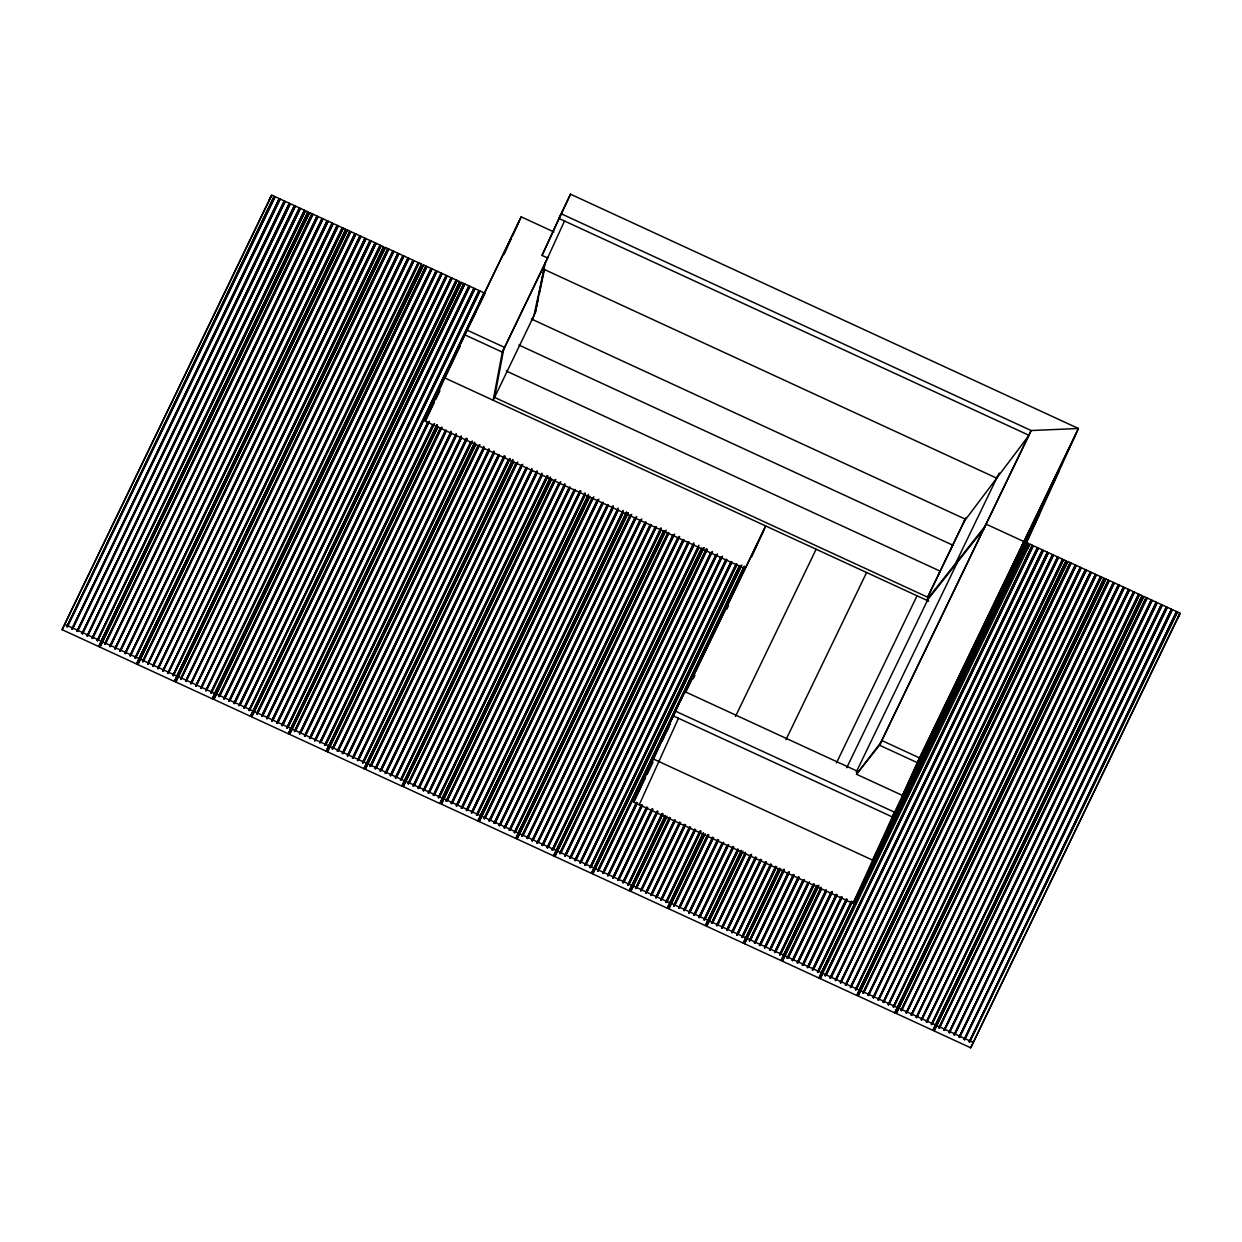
<?xml version="1.0" encoding="UTF-8"?>
<svg xmlns="http://www.w3.org/2000/svg" width="1242" height="1242" viewBox="0 0 1242 1242"><rect width="100%" height="100%" fill="white"/><g stroke="black" fill="none" stroke-linecap="round" stroke-linejoin="round"><path stroke-width="1.5" d="M503.709 349.266L494.564 397.393M66.959 626.667L274.187 196.283L271.796 195.18L271.051 196.143L62.1 629.663L98.692 646.539L305.672 217.35L307.876 211.823L305.47 210.721L97.233 640.639L304.461 210.255L300.424 208.392L92.187 638.31L299.415 207.926L295.379 206.063L87.142 635.982L294.37 205.598L290.333 203.735L82.096 633.653L289.324 203.269L285.287 201.406L284.542 202.368L77.051 631.324L284.278 200.94L280.242 199.077L279.497 200.055L72.005 628.995L279.233 198.611L275.196 196.748L274.451 197.726L66.959 626.667L274.187 196.283M98.692 646.539L307.876 211.823M104.809 644.132L312.037 213.748L309.631 212.646L308.901 213.608L99.95 647.113L136.527 663.989L343.522 234.816L345.711 229.289L343.32 228.186L135.083 658.089L342.311 227.721L338.274 225.858L130.037 655.76L337.265 225.392L333.229 223.529L124.992 653.432L332.219 223.063L328.183 221.2L119.946 651.118L327.174 220.734L323.137 218.871L322.392 219.834L114.901 648.79L322.128 218.406L318.092 216.543L317.347 217.505L109.855 646.461L317.083 216.077L313.046 214.214L312.301 215.176L104.809 644.132L312.037 213.748M136.527 663.989L345.711 229.289M142.659 661.582L349.887 231.214L347.481 230.096L346.735 231.059L137.8 664.579L174.377 681.454L381.372 252.266L383.561 246.739L381.17 245.637L172.933 675.555L380.161 245.171L376.124 243.308L167.887 673.226L375.115 242.842L371.079 240.979L162.842 670.897L370.069 240.513L366.033 238.65L157.796 668.569L365.024 238.185L360.987 236.322L360.242 237.3L152.75 666.24L359.978 235.856L355.942 233.993L355.196 234.971L147.705 663.911L354.933 233.527L350.896 231.68L350.151 232.642L142.659 661.582L349.887 231.214M174.377 681.454L383.561 246.739M180.633 678.97L387.861 248.602L385.47 247.484L384.725 248.447L175.774 681.967L212.351 698.842L421.302 265.322L421.55 264.127L419.144 263.025L418.399 263.987L418.135 262.559L414.098 260.696L413.353 261.658L205.861 690.614L413.089 260.23L409.053 258.367L408.308 259.33L200.816 688.285L408.044 257.901L404.007 256.038L403.262 257.001L195.77 685.957L402.998 255.573L398.961 253.71L398.216 254.688L190.725 683.628L397.952 253.244L393.916 251.381L393.171 252.359L185.679 681.299L392.907 250.915L388.87 249.068L388.125 250.03L180.633 678.97L387.861 248.602M72.005 628.995L279.233 198.611M77.051 631.324L284.278 200.94M82.096 633.653L289.324 203.269M87.142 635.982L294.37 205.598M92.187 638.31L299.415 207.926M97.233 640.639L304.461 210.255M212.351 698.842L214.555 693.315L212.165 692.213L211.419 693.176L211.156 691.747L418.135 262.559M239.768 703.997L445.909 276.562L446.142 275.367L442.105 273.504L235.126 702.693L233.884 703.422L440.863 274.234L441.096 273.038L437.06 271.175L230.08 700.364L228.839 701.093L435.818 271.905L436.051 270.709L432.014 268.846L225.035 698.035L223.793 698.765L430.772 269.576L431.005 268.381L426.969 266.518L219.989 695.706L218.732 696.436L425.959 266.052L423.569 264.95L213.872 699.417L250.465 716.292L459.416 282.788L459.649 281.592L457.258 280.49L456.513 281.453L249.021 710.408L456.249 280.024L452.212 278.161L451.467 279.124L245.311 706.558M109.855 646.461L317.083 216.077M223.793 698.765L431.005 268.381M114.901 648.79L322.128 218.406M228.839 701.093L436.051 270.709M119.946 651.118L327.174 220.734M233.884 703.422L441.096 273.038M124.992 653.432L332.219 223.063M446.142 275.367L238.93 705.751L240.172 705.021L447.151 275.833L451.203 277.696L243.975 708.08L245.217 707.35L452.212 278.161M130.037 655.76L337.265 225.392M243.975 708.08L451.203 277.696M135.083 658.089L342.311 227.721M459.649 281.592L250.465 716.292M478.713 304.492L483.992 292.833L479.955 290.97L272.976 720.143L271.719 720.872L478.713 291.699L478.946 290.504L474.91 288.641L267.93 717.814L266.673 718.544L473.668 289.37L473.901 288.175L469.864 286.312L262.885 715.485L261.627 716.23L468.622 287.042L468.855 285.846L464.818 283.983L257.839 713.156L256.582 713.902L463.809 283.518L461.419 282.415L251.722 716.882L288.315 733.758L437.231 424.95M147.705 663.911L354.933 233.527M261.627 716.23L468.855 285.846M152.75 666.24L359.978 235.856M266.673 718.544L473.901 288.175M157.796 668.569L365.024 238.185M271.719 720.872L478.946 290.504M162.842 670.897L370.069 240.513M483.759 294.028L485.001 293.298L278.022 722.471L276.764 723.201L483.992 292.833M167.887 673.226L375.115 242.842M429.468 421.24L283.067 724.8L281.81 725.53L427.621 422.513M172.933 675.555L380.161 245.171M434.514 423.569L288.113 727.129L286.855 727.859L432.666 424.842M436.92 424.671L288.315 733.758M442.09 427.046L295.674 730.622L294.432 731.352L440.227 428.335M185.679 681.299L392.907 250.915M446.297 431.129L300.719 732.951L299.477 733.68L445.273 430.663M190.725 683.628L397.952 253.244M451.343 433.458L305.765 735.28L304.523 736.009L451.172 431.238M195.77 685.957L402.998 255.573M456.388 435.787L310.81 737.608L309.569 738.338L456.218 433.567M200.816 688.285L408.044 257.901M461.434 438.115L315.872 739.937L314.614 740.667L461.263 435.895M205.861 690.614L413.089 260.23M466.309 438.224L319.66 742.995L320.917 742.266L467.318 438.69M472.364 441.019L325.963 744.595L324.705 745.324L470.516 442.292M474.755 442.121L326.149 751.208L289.572 734.332L437.929 426.441M218.732 696.436L425.959 266.052M479.924 444.512L333.524 748.072L332.282 748.817L478.077 445.785M484.132 448.579L338.569 750.401L337.327 751.146L483.961 446.375M489.177 450.908L343.615 752.73L342.373 753.475L489.006 448.704M494.223 453.237L348.66 755.058L347.418 755.788L494.068 451.032M499.268 455.566L353.706 757.387L352.464 758.117L498.259 455.1M505.168 456.156L358.752 759.716L357.51 760.446L504.159 455.69M249.021 710.408L456.249 280.024M510.214 458.484L363.797 762.045L362.555 762.774L508.351 459.757M512.604 459.587L363.999 768.674L327.422 751.798L475.779 443.906M256.582 713.902L463.809 283.518M517.774 461.977L371.374 765.538L370.132 766.267L515.927 463.25M522.82 464.291L376.419 767.867L375.177 768.596L520.972 465.579M527.027 468.374L381.465 770.195L380.223 770.925L526.018 467.908M532.073 470.702L386.51 772.524L385.268 773.254L531.902 468.482M537.118 473.031L391.556 774.853L390.314 775.582L536.948 470.811M542.164 475.36L396.602 777.182L395.36 777.911L541.993 473.14M547.039 475.469L400.405 780.24L401.647 779.51L548.048 475.934M550.454 477.037L401.849 786.139L365.257 769.248L513.629 461.356M555.764 479.365L409.348 782.926L408.106 783.655L553.901 480.638M560.81 481.679L414.393 785.255L413.151 785.984L558.947 482.967M565.001 485.762L419.439 787.583L418.197 788.313L564.846 483.542M570.047 488.09L424.485 789.912L423.243 790.642L569.038 487.625M575.108 490.419L429.53 792.241L428.288 792.97L574.099 489.953M580.992 490.994L434.576 794.57L433.334 795.299L579.983 490.528M585.199 495.077L439.621 796.898L438.379 797.628L585.029 492.857M551.51 479.536L403.246 786.636L439.823 803.527L588.429 494.425M593.862 496.816L447.462 800.391L446.204 801.121L592.015 498.104M598.908 499.144L452.507 802.72L451.25 803.45L597.06 500.433M603.115 503.227L457.553 805.049L456.295 805.779L602.106 502.762M608.161 505.556L462.598 807.378L461.341 808.107L607.152 505.09M613.206 507.869L467.644 809.706L466.387 810.436L613.036 505.665M618.252 510.198L472.69 812.02L471.432 812.765L618.081 507.994M623.298 512.527L477.735 814.348L476.478 815.094L623.127 510.322M589.608 497.002L441.345 804.102L477.937 820.978L626.542 511.89M631.712 514.281L485.296 817.841L484.054 818.571L629.849 515.554M636.758 516.61L490.342 820.17L489.1 820.9L634.91 517.883M641.803 518.939L495.387 822.499L494.145 823.229L639.956 520.212M646.011 523.006L500.433 824.828L499.191 825.557L645.002 522.54M651.056 525.335L505.494 827.156L504.236 827.886L650.047 524.869M656.102 527.664L510.54 829.485L509.282 830.215L655.093 527.198M661.148 529.992L515.585 831.814L514.328 832.544L660.977 527.788M628.297 512.713L479.195 821.567L515.772 838.443L663.538 531.095M668.708 533.486L523.146 835.307L521.904 836.037L667.699 533.02M674.592 534.06L528.192 837.636L526.95 838.366L672.745 535.349M679.653 536.389L533.237 839.965L531.995 840.694L677.79 537.677M683.845 540.472L538.283 842.293L537.041 843.023L682.836 540.006M688.891 542.801L543.328 844.622L542.086 845.352L687.882 542.335M693.936 545.114L548.374 846.951L547.132 847.681L693.781 542.909M698.982 547.443L553.42 849.264L552.178 850.009L698.827 545.238M701.388 548.56L553.622 855.893L517.045 839.018L666.147 530.163M707.397 549.197L560.996 852.757L559.754 853.502L706.388 548.731M712.442 551.526L566.042 855.086L564.799 855.816L710.595 552.799M717.488 553.854L571.087 857.415L569.845 858.144L715.64 555.127M722.534 556.183L576.133 859.743L574.891 860.473L720.686 557.456M726.741 560.251L581.178 862.072L579.936 862.802L725.732 559.785M731.786 562.579L586.224 864.401L584.982 865.131L730.777 562.114M736.832 564.908L591.27 866.73L590.028 867.459L735.823 564.442M739.238 566.01L591.471 873.359L554.879 856.483L703.997 547.629M676.253 709.71L598.846 870.223L597.588 870.952L744.237 566.181M637.55 802.767L603.891 872.552L602.634 873.281L636.541 802.301M642.595 805.095L608.937 874.88L607.68 875.61L641.586 804.63M647.641 807.424L613.983 877.209L612.725 877.939L646.632 806.958M652.687 809.753L619.028 879.538L617.771 880.268L651.677 809.287M657.732 812.082L624.074 881.867L622.816 882.596L656.723 811.616M662.778 814.395L629.12 884.195L627.878 884.925L661.769 813.945M665.169 815.513L629.321 890.809L592.729 873.933L741.847 565.079M670.478 817.826L636.82 887.611L635.578 888.341L669.469 817.36M675.524 820.155L641.866 889.94L640.624 890.669L674.515 819.689M680.569 822.483L646.911 892.268L645.669 892.998L679.56 822.018M685.615 824.812L651.957 894.597L650.715 895.327L684.606 824.346M690.661 827.141L657.002 896.926L655.76 897.656L689.652 826.675M695.706 829.47L662.048 899.255L660.806 899.984L694.697 829.004M700.752 831.783L667.094 901.583L665.852 902.313L699.743 831.317M703.158 832.901L667.296 908.197L630.703 891.321L666.333 817.22M708.577 835.292L674.918 905.076L673.676 905.806L707.567 834.826M713.622 837.62L679.964 907.405L678.722 908.135L712.613 837.155M718.668 839.949L685.01 909.734L683.768 910.464L717.659 839.483M723.713 842.262L690.055 912.063L688.813 912.792L721.866 843.551M728.759 844.591L695.116 914.376L693.859 915.121L726.912 845.88M733.805 846.92L700.162 916.705L698.904 917.45L732.796 846.454M738.012 851.003L705.208 919.033L703.95 919.763L737.841 848.783M741.257 850.366L705.394 925.663L668.817 908.787L704.431 834.686M745.588 854.496L712.768 922.527L711.526 923.256L745.417 852.276M751.472 855.07L717.814 924.855L716.572 925.585L750.463 854.605M756.518 857.399L722.86 927.184L721.618 927.914L755.509 856.933M761.563 859.728L727.905 929.513L726.663 930.242L760.554 859.262M766.609 862.057L732.951 931.842L731.709 932.571L765.6 861.591M771.655 864.385L737.996 934.17L736.754 934.9L770.645 863.92M776.7 866.714L743.042 936.499L741.8 937.229L775.691 866.248M778.253 869.555L743.244 943.128L706.667 926.253L742.281 852.136M784.276 870.207L750.618 939.992L749.376 940.722L783.267 869.742M789.322 872.536L755.664 942.321L754.422 943.051L788.313 872.07M794.368 874.865L760.709 944.65L759.467 945.379L793.359 874.399M799.413 877.194L765.755 946.978L764.513 947.708L798.404 876.728M804.459 879.507L770.801 949.307L769.559 950.037L802.611 880.795M809.505 881.836L775.846 951.62L774.604 952.366L807.657 883.124M814.55 884.164L780.892 953.949L779.65 954.694L813.541 883.699M780.131 869.602L744.501 943.703L781.094 960.578L816.941 885.282M821.273 889.412L788.468 957.442L787.211 958.172L821.117 887.192M826.318 891.74L793.514 959.771L792.256 960.501L826.163 889.52M832.218 892.315L798.559 962.1L797.302 962.829L831.208 891.849M837.263 894.644L803.605 964.429L802.348 965.158L836.254 894.178M842.309 896.972L808.651 966.757L807.393 967.487L841.3 896.507M847.354 899.301L813.696 969.086L812.439 969.816L846.345 898.835M852.4 901.63L818.742 971.415L817.5 972.144L851.391 901.164M818.82 885.313L782.351 961.168L818.944 978.044L1028.128 543.344L1025.721 542.226L1024.045 545.719M825.293 974.442L822.903 973.34L820.201 978.618L856.778 995.494L1065.729 561.989L1065.978 560.794L1063.571 559.692L855.847 989.843L1062.329 560.421L1062.562 559.226L1058.526 557.363L850.801 987.514L1057.284 558.093L1057.516 556.897L1053.48 555.034L845.755 985.185L1052.238 555.764L1052.471 554.569L1048.434 552.706L840.71 982.857L1047.425 552.24L1043.389 550.377L835.664 980.528L1042.38 549.911L1038.343 548.048L831.348 977.237L830.106 977.966L1037.101 548.778L1037.334 547.582L1033.297 545.719L826.303 974.908L825.061 975.638L1032.288 545.254L1029.897 544.151L1027.181 549.445M830.106 977.966L1037.334 547.582M835.152 980.295L1042.38 549.911M840.197 982.624L1047.425 552.24M845.243 984.953L1052.471 554.569M850.289 987.281L1057.516 556.897M855.334 989.61L1062.562 559.226M856.778 995.494L1065.978 560.794M863.035 993.026L1070.262 562.642L1067.872 561.539L1067.126 562.502L858.175 996.006L894.768 1012.882L1103.719 579.377L1103.952 578.182L1101.561 577.08L1100.816 578.042L893.324 1006.998L1100.536 576.614L1096.5 574.751L1095.77 575.714L888.278 1004.669L1095.491 574.285L1091.454 572.422L1090.724 573.385L883.233 1002.341L1090.445 571.957L1086.408 570.094L1085.679 571.056L878.187 1000.012L1085.399 569.628L1081.363 567.765L1080.633 568.727L873.142 997.683L1080.354 567.299L1076.317 565.436L1075.572 566.399L868.08 995.354L1075.308 564.97L1071.272 563.107L1070.526 564.07L863.035 993.026L1070.262 562.642M1103.952 578.182L894.768 1012.882M901.149 1010.491L1108.376 580.107L1105.97 579.005L1105.225 579.967L896.289 1013.472L932.866 1030.348L1141.817 596.843L1142.05 595.648L1139.659 594.545L1138.914 595.508L931.422 1024.448L1138.65 594.08L1134.614 592.217L1133.868 593.179L926.377 1022.119L1133.604 591.751L1129.568 589.888L1128.823 590.85L921.331 1019.806L1128.559 589.422L1124.522 587.559L1123.777 588.522L916.286 1017.477L1123.513 587.093L1119.477 585.23L1118.732 586.193L911.24 1015.149L1118.468 584.765L1114.431 582.902L1113.686 583.864L906.194 1012.82L1113.422 582.436L1109.385 580.573L1108.64 581.535L901.149 1010.491L1108.376 580.107M818.944 978.044L1028.128 543.344M1142.05 595.648L932.866 1030.348M825.061 975.638L1032.288 545.254M938.999 1027.941L1146.211 597.573L1143.82 596.455L1143.075 597.433L934.124 1030.938L970.716 1047.813L1179.667 614.309L1179.9 613.098L1177.509 611.995L1176.764 612.958L969.272 1041.914L1176.5 611.53L1172.464 609.667L1171.718 610.629L964.227 1039.585L1171.454 609.201L1167.418 607.338L1166.673 608.316L959.181 1037.256L1166.409 606.872L1162.372 605.009L1161.627 605.987L954.135 1034.928L1161.348 604.543L1157.311 602.68L1156.581 603.659L949.09 1032.599L1156.302 602.215L1152.265 600.367L1151.536 601.33L944.044 1030.27L1151.256 599.902L1147.22 598.039L1146.49 599.001L938.999 1027.941L1146.211 597.573M1179.9 613.098L970.716 1047.813M868.08 995.354L1075.308 564.97M873.142 997.683L1080.354 567.299M878.187 1000.012L1085.399 569.628M883.233 1002.341L1090.445 571.957M888.278 1004.669L1095.491 574.285M893.324 1006.998L1100.536 576.614M906.194 1012.82L1113.422 582.436M911.24 1015.149L1118.468 584.765M916.286 1017.477L1123.513 587.093M921.331 1019.806L1128.559 589.422M926.377 1022.119L1133.604 591.751M931.422 1024.448L1138.65 594.08M944.044 1030.27L1151.256 599.902M949.09 1032.599L1156.302 602.215M954.135 1034.928L1161.348 604.543M959.181 1037.256L1166.409 606.872M964.227 1039.585L1171.454 609.201M969.272 1041.914L1176.5 611.53M538.469 297.832L535.24 312.984L545.145 263.366L564.489 221.014M539.261 294.043L544.493 269.405M62.1 629.663L271.796 195.18M269.095 200.474L271.051 196.143M99.95 647.113L309.631 212.646M306.929 217.924L308.901 213.608M137.8 664.579L347.481 230.096M344.779 235.39L346.735 231.059M382.753 252.778L384.725 248.447M419.346 269.654L421.302 265.322M420.867 270.244L422.823 265.912M457.444 287.119L459.416 282.788M458.717 287.694L460.673 283.378M745.479 568.929L425.23 421.209L466.635 329.922L521.174 216.838L553.854 231.912M504.081 254.501L511.145 238.93M512.713 235.483L521.174 216.838M858.222 771.592L684.482 691.452L633.684 802.208L853.052 903.4L1019.961 557.316L1078.413 428.49L570.497 194.187L542.04 255.433L547.598 257.994M548.11 256.908L502.327 352.123L493.183 400.266L535.1 313.295M663.538 737.826L662.11 740.993L668.801 727.098M684.482 691.452L653.308 758.971L872.676 860.163L1039.585 514.079M639.242 804.769L678.474 718.28M751.612 556.959L765.677 525.956L685.211 692.788M937.989 575.9L940.147 571.149L506.363 371.048M950.534 549.895L952.692 545.129L518.908 345.028M963.078 523.876L965.236 519.125L531.452 319.023M1076.255 433.241L917.372 762.681L879.522 745.216L1031.155 430.539L879.522 745.216L856.514 774.263L902.499 795.47L919.53 757.915L1078.413 428.49L1031.155 430.539L561.089 213.702L542.04 255.433M853.052 903.4L894.442 812.159L675.074 710.967M901.692 797.411L918.754 759.825M964.056 673.257L1023.874 541.559L986.024 524.108L983.866 528.859L927.153 600.445L928.535 597.588M966.804 667.544L1023.082 543.499M858.175 996.006L1067.872 561.539M1065.17 566.833L1067.126 562.502M896.289 1013.472L1105.97 579.005M1101.747 583.709L1103.719 579.377M1103.269 584.299L1105.225 579.967M934.124 1030.938L1143.82 596.455M1139.861 601.175L1141.817 596.843M1141.119 601.749L1143.075 597.433M1177.695 618.625L1179.667 614.309M531.995 319.939L533.843 315.903L543.996 269.328L996.705 478.154L997.605 476.354M67.472 626.899L275.196 196.748M72.517 629.228L280.242 199.077M77.563 631.557L285.287 201.406M82.609 633.886L290.333 203.735M87.654 636.215L295.379 206.063M92.7 638.543L300.424 208.392M97.745 640.872L305.47 210.721M100.649 642.207L307.628 213.019M105.322 644.365L313.046 214.214M110.367 646.694L318.092 216.543M115.413 649.023L323.137 218.871M120.458 651.351L328.183 221.2M125.504 653.665L333.229 223.529M130.55 655.993L338.274 225.858M135.595 658.322L343.32 228.186M138.499 659.673L345.478 230.484M143.156 661.815L350.896 231.68M148.202 664.144L355.942 233.993M153.247 666.473L360.987 236.322M158.293 668.801L366.033 238.65M163.339 671.13L371.079 240.979M168.384 673.459L376.124 243.308M173.43 675.788L381.17 245.637M176.333 677.123L383.328 247.95M175.774 681.967L385.47 247.484M181.146 679.203L388.87 249.068M186.191 681.532L393.916 251.381M191.237 683.861L398.961 253.71M196.283 686.189L404.007 256.038M201.328 688.518L409.053 258.367M206.374 690.847L414.098 260.696M210.907 692.943L417.902 263.754M211.419 693.176L419.144 263.025M214.555 693.315L421.55 264.127M213.872 699.417L423.569 264.95M219.244 696.669L426.969 266.518M224.29 698.998L432.014 268.846M229.335 701.326L437.06 271.175M234.381 703.655L442.105 273.504M240.265 704.23L447.151 275.833M249.518 710.641L457.258 280.49M251.722 716.882L461.419 282.415M257.094 714.134L464.818 283.983M262.14 716.448L469.864 286.312M267.185 718.776L474.91 288.641M272.231 721.105L479.955 290.97M276.764 723.201L475.344 311.478M519.016 221.588L464.477 334.672L502.327 352.123L545.455 262.699M277.276 723.434L475.841 311.711M479.21 304.725L483.417 296M460.347 345.819L444.838 377.956L928.737 601.175M425.23 421.209L434.079 402.843M435.74 399.396L439.901 390.795M281.81 725.53L428.226 421.97M282.322 725.763L428.723 422.202M286.855 727.859L433.272 424.298M287.368 728.091L433.768 424.531M289.572 734.332L437.836 427.232M294.432 731.352L440.832 427.791M294.944 731.585L441.345 428.024M299.477 733.68L445.878 430.12M299.99 733.913L446.39 430.353M304.523 736.009L450.924 432.449M305.035 736.242L451.436 432.666M570.497 194.187L558.931 218.452L1028.997 435.29L964.413 521.035L965.313 519.218M309.569 738.338L455.969 434.762M310.081 738.571L456.482 434.995M314.614 740.667L461.015 437.091M315.126 740.9L461.527 437.324M320.498 741.241L466.06 439.42M321.01 741.474L466.573 439.652M324.705 745.324L471.122 441.748M326.056 743.803L471.618 441.981M326.149 751.208L474.522 443.316M327.422 751.798L475.686 444.683M332.282 748.817L478.682 445.241M332.778 749.05L479.195 445.474M337.327 751.146L483.728 447.57M337.824 751.379L484.24 447.803M342.373 753.475L488.774 449.899M342.87 753.692L489.286 450.132M347.418 755.788L493.819 452.228M347.915 756.021L494.332 452.461M352.464 758.117L498.865 454.556M352.961 758.35L499.377 454.789M357.51 760.446L503.91 456.885M358.007 760.678L504.423 457.118M362.555 762.774L508.956 459.214M363.052 763.007L509.468 459.447M363.999 768.674L512.93 459.866M365.257 769.248L513.536 462.148M370.132 766.267L516.532 462.707M370.628 766.5L517.029 462.94M375.177 768.596L521.578 465.036M375.674 768.829L522.075 465.269M380.223 770.925L526.624 467.365M380.72 771.158L527.12 467.597M385.268 773.254L531.669 469.678M385.765 773.487L532.166 469.911M390.314 775.582L536.715 472.007M390.811 775.815L537.212 472.239M395.36 777.911L541.76 474.335M395.856 778.144L542.273 474.568M401.244 778.486L546.806 476.664M401.74 778.718L547.318 476.897M401.849 786.139L550.206 478.248M403.246 786.636L551.603 478.744M408.106 783.655L554.506 480.095M408.602 783.888L555.019 480.328M413.151 785.984L559.552 482.424M413.648 786.217L560.064 482.657M418.197 788.313L564.598 484.753M418.694 788.546L565.11 484.985M423.243 790.642L569.643 487.066M423.755 790.875L570.156 487.299M428.288 792.97L574.689 489.395M428.8 793.203L575.201 489.627M433.334 795.299L579.735 491.723M433.846 795.532L580.247 491.956M438.379 797.628L584.78 494.052M438.892 797.861L585.293 494.285M441.795 799.196L588.196 495.62M439.823 803.527L587.916 496.458M441.345 804.102L589.717 496.21M446.204 801.121L592.62 497.545M446.716 801.354L593.117 497.778M451.25 803.45L597.666 499.874M451.762 803.683L598.163 500.107M456.295 805.779L602.712 502.203M456.808 806.011L603.208 502.436M461.341 808.107L607.757 504.531M461.853 808.34L608.254 504.764M466.387 810.436L612.803 506.86M466.899 810.669L613.3 507.093M471.432 812.765L617.848 509.189M471.944 812.998L617.507 511.176M476.478 815.094L622.894 511.518M476.99 815.326L622.553 513.489M479.893 816.662L626.294 513.086M477.937 820.978L626.015 513.924M479.195 821.567L628.126 512.76M484.054 818.571L630.455 515.011M484.566 818.804L630.967 515.244M489.1 820.9L635.5 517.34M489.612 821.133L636.013 517.572M494.145 823.229L640.546 519.668M494.658 823.462L641.058 519.901M499.191 825.557L645.592 521.997M499.703 825.79L646.104 522.23M504.236 827.886L650.637 524.326M504.749 828.119L651.15 524.559M509.282 830.215L655.698 526.655M509.794 830.448L656.195 526.887M514.328 832.544L660.744 528.983M514.84 832.777L661.241 529.216M517.743 834.112L664.144 530.551M515.772 838.443L663.865 531.39M517.045 839.018L665.402 531.126M521.904 836.037L668.305 532.476M522.401 836.27L668.817 532.709M526.95 838.366L673.35 534.79M527.446 838.598L673.863 535.023M531.995 840.694L678.396 537.118M532.492 840.927L678.908 537.351M537.041 843.023L683.442 539.447M537.538 843.256L683.954 539.68M542.086 845.352L688.487 541.776M542.583 845.585L689 542.009M547.132 847.681L693.533 544.105M547.629 847.913L694.045 544.338M552.178 850.009L698.578 546.433M552.674 850.242L698.252 548.421M553.622 855.893L701.994 548.001M554.879 856.483L703.81 547.675M559.754 853.502L706.155 549.927M560.251 853.735L706.651 550.159M564.799 855.816L711.2 552.255M565.296 856.048L711.697 552.488M569.845 858.144L716.246 554.584M570.342 858.377L716.743 554.817M574.891 860.473L721.292 556.913M575.388 860.706L721.788 557.146M579.936 862.802L726.337 559.242M580.433 863.035L726.834 559.474M584.982 865.131L731.383 561.57M585.479 865.363L731.895 561.803M590.028 867.459L736.428 563.899M590.524 867.692L736.941 564.132M591.471 873.359L739.828 565.467M592.729 873.933L741.101 566.042M597.588 870.952L744.005 567.392M598.101 871.185L744.501 567.625M680.461 700.985L744.408 568.401M666.783 731.026L670.137 724.07M685.568 692.337L763.519 530.722M633.684 802.208L645.421 777.865M647.098 774.387L652.966 762.215M693.222 678.753L694.899 675.275M726.772 609.201L728.449 605.723M602.634 873.281L636.292 803.496M603.146 873.514L636.804 803.729M607.68 875.61L641.338 805.825M608.192 875.843L641.85 806.058M612.725 877.939L646.383 808.154M613.237 878.172L646.896 808.387M617.771 880.268L652.283 808.728M618.283 880.5L652.78 808.961M622.816 882.596L657.328 811.057M623.329 882.829L657.825 811.29M627.878 884.925L662.374 813.386M628.374 885.158L662.871 813.619M629.321 890.809L665.495 815.792M630.703 891.321L667.078 816.258M635.578 888.341L669.236 818.556M636.075 888.573L669.733 818.788M640.624 890.669L674.282 820.884M641.12 890.902L674.779 821.117M645.669 892.998L679.327 823.213M646.166 893.231L679.824 823.446M735.512 716.401L816.134 549.243M650.715 895.327L684.373 825.542M651.212 895.56L684.87 825.775M655.76 897.656L689.419 827.871M656.257 897.888L689.915 828.103M660.806 899.984L694.464 830.199M661.303 900.217L694.961 830.432M665.852 902.313L700.348 830.774M666.349 902.546L700.845 831.007M667.296 908.197L703.469 833.18M668.817 908.787L705.177 833.708M673.676 905.806L707.335 836.021M674.189 906.039L708.685 834.5M678.722 908.135L712.38 838.35M679.234 908.368L712.877 838.583M683.768 910.464L717.426 840.679M684.28 910.697L717.923 840.912M688.813 912.792L722.471 843.008M689.326 913.025L722.984 843.24M693.859 915.121L727.517 845.336M694.371 915.354L728.029 845.569M698.904 917.45L732.563 847.665M699.417 917.683L733.075 847.898M785.984 739.673L866.606 572.515M703.95 919.763L737.608 849.978M704.462 919.996L738.121 850.211M705.394 925.663L741.583 850.646M706.667 926.253L743.027 851.174M711.526 923.256L745.184 853.471M712.023 923.489L745.681 853.704M716.572 925.585L750.23 855.8M717.069 925.818L751.565 854.294M721.618 927.914L755.276 858.129M722.114 928.147L755.773 858.362M726.663 930.242L760.321 860.458M727.16 930.475L760.818 860.69M731.709 932.571L765.367 862.786M732.206 932.804L765.864 863.019M736.754 934.9L770.413 865.115M737.251 935.133L770.909 865.348M741.8 937.229L775.458 867.444M742.312 937.462L775.955 867.677M743.244 943.128L779.433 868.111M744.501 943.703L780.861 868.639M749.376 940.722L783.873 869.198M749.873 940.955L784.37 869.431M836.44 762.961L917.062 595.787M754.422 943.051L788.065 873.266M754.919 943.283L789.415 871.744M759.467 945.379L793.126 875.594M927.603 597.154L965.236 519.125M927.572 597.449L966.152 517.448M759.964 945.612L793.622 875.827M846.718 767.773L927.852 599.576M764.513 947.708L798.171 877.923M765.01 947.941L798.668 878.156M955.564 563.464L999.189 473.031M769.559 950.037L803.217 880.252M770.056 950.27L803.714 880.485M856.235 772.136L958.871 559.288M856.514 774.263L880.904 742.359M774.604 952.366L808.263 882.581M775.101 952.598L808.759 882.814M779.65 954.694L813.308 884.909M780.147 954.927L813.805 885.142M783.05 956.262L816.708 886.477M781.094 960.578L817.267 885.562M782.351 961.168L818.711 886.089M787.211 958.172L820.869 888.387M787.723 958.405L821.381 888.62M792.256 960.501L825.914 890.716M792.769 960.734L826.427 890.949M797.302 962.829L830.96 893.045M797.814 963.062L832.311 891.539M802.348 965.158L836.006 895.373M802.86 965.391L836.518 895.606M807.393 967.487L841.051 897.702M807.905 967.72L841.564 897.935M812.439 969.816L846.097 900.031M812.951 970.049L846.609 900.264M1059.193 470.827L892.284 816.91L672.916 715.718M817.5 972.144L851.143 902.36M817.997 972.377L851.655 902.592M820.9 973.712L1027.879 544.539M820.201 978.618L1029.897 544.151M825.573 975.87L1033.297 545.719M830.619 978.199L1038.343 548.048M835.664 980.528L1043.389 550.377M840.71 982.857L1048.434 552.706M845.755 985.185L1053.48 555.034M850.801 987.514L1058.526 557.363M855.847 989.843L1063.571 559.692M858.75 991.178L1065.729 561.989M863.547 993.258L1071.272 563.107M868.593 995.587L1076.317 565.436M873.638 997.916L1081.363 567.765M878.684 1000.245L1086.408 570.094M883.73 1002.573L1091.454 572.422M888.775 1004.902L1096.5 574.751M893.821 1007.231L1101.561 577.08M901.645 1010.724L1109.385 580.573M906.691 1013.053L1114.431 582.902M911.737 1015.382L1119.477 585.23M916.782 1017.71L1124.522 587.559M921.828 1020.039L1129.568 589.888M926.874 1022.352L1134.614 592.217M931.935 1024.681L1139.659 594.545M939.495 1028.174L1147.22 598.039M944.541 1030.503L1152.265 600.367M949.587 1032.832L1157.311 602.68M954.632 1035.16L1162.372 605.009M959.678 1037.489L1167.418 607.338M964.723 1039.818L1172.464 609.667M969.769 1042.147L1177.509 611.995M177.73 677.635L178.475 676.673L180.866 677.775M215.844 695.101L216.574 694.138L218.98 695.241M253.679 712.551L254.424 711.588L256.83 712.691M291.528 730.017L292.274 729.054L294.665 730.156M329.378 747.467L330.124 746.504L332.514 747.606M367.228 764.932L367.958 763.97L370.364 765.072M632.675 887.005L633.42 886.043L635.811 887.145M670.773 904.471L671.518 903.508L673.909 904.611M708.623 921.921L709.368 920.959L711.759 922.061M746.473 939.387L747.203 938.424L749.609 939.526M784.307 956.837L785.053 955.874L787.459 956.977M927.075 599.42L985.248 526.003M466.635 329.922L504.485 347.372M493.742 397.021L928.364 597.511M881.68 740.465L919.53 757.915M860.877 990.728L863.283 991.83M864.292 992.296L868.329 994.159M869.338 994.625L873.374 996.488M874.384 996.953L878.42 998.816M879.429 999.282L883.466 1001.145M884.475 1001.611L888.511 1003.474M889.52 1003.94L893.557 1005.787M894.566 1006.253L896.957 1007.371M898.991 1008.178L901.382 1009.296M902.391 1009.762L906.427 1011.625M907.436 1012.09L911.473 1013.953M912.482 1014.419L916.518 1016.267M917.528 1016.732L921.564 1018.595M922.573 1019.061L926.61 1020.924M927.619 1021.39L931.655 1023.253M932.664 1023.718L935.071 1024.821M936.841 1025.644L939.231 1026.746M940.241 1027.212L944.277 1029.075M945.286 1029.54L949.323 1031.403M950.332 1031.869L954.368 1033.732M955.377 1034.198L959.414 1036.061M960.423 1036.527L964.46 1038.39M965.469 1038.855L969.505 1040.718M970.514 1041.184L972.905 1042.286M636.82 887.611L640.856 889.474M641.866 889.94L645.902 891.803M646.911 892.268L650.948 894.131M651.957 894.597L655.993 896.46M657.002 896.926L661.039 898.789M662.048 899.255L666.085 901.118M667.094 901.583L669.5 902.686M674.918 905.076L678.955 906.939M679.964 907.405L684 909.268M685.01 909.734L689.046 911.597M690.055 912.063L694.107 913.91M695.116 914.376L699.153 916.239M700.162 916.705L704.198 918.568M705.208 919.033L707.598 920.151M712.768 922.527L716.805 924.39M717.814 924.855L721.85 926.718M722.86 927.184L726.896 929.047M727.905 929.513L731.942 931.376M732.951 931.842L736.987 933.705M737.996 934.17L742.033 936.033M743.042 936.499L745.448 937.601M750.618 939.992L754.655 941.855M755.664 942.321L759.7 944.184M760.709 944.65L764.746 946.513M765.755 946.978L769.792 948.841M770.801 949.307L774.837 951.155M775.846 951.62L779.883 953.483M780.892 953.949L783.283 955.067M788.468 957.442L792.505 959.305M793.514 959.771L797.55 961.634M798.559 962.1L802.596 963.963M803.605 964.429L807.642 966.292M808.651 966.757L812.687 968.62M813.696 969.086L817.733 970.949M818.742 971.415L821.133 972.517M826.303 974.908L830.339 976.771M831.348 977.237L835.385 979.1M836.394 979.565L840.446 981.428M841.455 981.894L845.491 983.757M846.501 984.223L850.537 986.086M851.546 986.552L855.583 988.399M856.592 988.865L858.983 989.983M219.989 695.706L224.026 697.569M225.035 698.035L229.071 699.898M230.08 700.364L234.117 702.227M235.126 702.693L239.163 704.556M240.172 705.021L244.208 706.884M245.217 707.35L249.254 709.213M250.263 709.679L252.654 710.781M257.839 713.156L261.876 715.019M262.885 715.485L266.921 717.348M267.93 717.814L271.967 719.677M272.976 720.143L277.013 722.006M278.022 722.471L282.058 724.334M283.067 724.8L287.104 726.663M288.113 727.129L290.504 728.231M295.674 730.622L299.71 732.485M300.719 732.951L304.756 734.814M305.765 735.28L309.801 737.143M310.81 737.608L314.847 739.471M315.872 739.937L319.908 741.8M320.917 742.266L324.954 744.129M325.963 744.595L328.354 745.697M333.524 748.072L337.56 749.935M338.569 750.401L342.606 752.264M343.615 752.73L347.651 754.593M348.66 755.058L352.697 756.921M353.706 757.387L357.743 759.25M358.752 759.716L362.788 761.579M363.797 762.045L366.204 763.147M371.374 765.538L375.41 767.401M376.419 767.867L380.456 769.73M381.465 770.195L385.501 772.058M386.51 772.524L390.547 774.387M391.556 774.853L395.593 776.716M396.602 777.182L400.638 779.044M401.647 779.51L404.038 780.613M405.948 781.358L408.339 782.46M409.348 782.926L413.384 784.789M414.393 785.255L418.43 787.117M419.439 787.583L423.475 789.446M424.485 789.912L428.521 791.775M429.53 792.241L433.567 794.104M434.576 794.57L438.612 796.433M439.621 796.898L442.028 798.001M444.046 798.823L446.452 799.926M447.462 800.391L451.498 802.254M452.507 802.72L456.544 804.583M457.553 805.049L461.589 806.912M462.598 807.378L466.635 809.241M467.644 809.706L471.681 811.569M472.69 812.02L476.726 813.883M477.735 814.348L480.126 815.466M481.896 816.273L484.287 817.376M485.296 817.841L489.332 819.704M490.342 820.17L494.378 822.033M495.387 822.499L499.424 824.362M500.433 824.828L504.469 826.691M505.494 827.156L509.53 829.019M510.54 829.485L514.576 831.348M515.585 831.814L517.976 832.916M519.746 833.739L522.137 834.841M523.146 835.307L527.182 837.17M528.192 837.636L532.228 839.499M533.237 839.965L537.274 841.828M538.283 842.293L542.319 844.156M543.328 844.622L547.365 846.485M548.374 846.951L552.411 848.814M553.42 849.264L555.826 850.382M557.58 851.189L559.987 852.291M560.996 852.757L565.032 854.62M566.042 855.086L570.078 856.949M571.087 857.415L575.124 859.278M576.133 859.743L580.169 861.606M581.178 862.072L585.215 863.935M586.224 864.401L590.26 866.264M591.27 866.73L593.66 867.832M595.43 868.655L597.837 869.757M598.846 870.223L602.882 872.086M603.891 872.552L607.928 874.415M608.937 874.88L612.974 876.743M613.983 877.209L618.019 879.072M619.028 879.538L623.065 881.401M624.074 881.867L628.11 883.73M629.12 884.195L631.51 885.298M64.801 624.369L67.208 625.471M68.217 625.937L72.253 627.8M73.262 628.266L77.299 630.129M78.308 630.594L82.345 632.457M83.354 632.923L87.39 634.786M88.399 635.252L92.436 637.115M93.445 637.581L97.481 639.444M98.491 639.909L100.881 641.012M102.651 641.819L105.042 642.937M106.051 643.403L110.088 645.266M111.097 645.716L115.133 647.579M116.143 648.045L120.179 649.908M121.188 650.373L125.225 652.236M126.234 652.702L130.286 654.565M131.295 655.031L135.331 656.894M136.341 657.36L138.731 658.462M140.501 659.285L142.892 660.387M143.901 660.853L147.938 662.716M148.947 663.181L152.983 665.044M153.992 665.51L158.029 667.373M159.038 667.839L163.075 669.702M164.084 670.168L168.12 672.031M169.129 672.496L173.166 674.359M174.175 674.825L176.581 675.927M181.875 678.241L185.927 680.104M186.937 680.569L190.973 682.432M191.982 682.898L196.019 684.761M197.028 685.227L201.064 687.09M202.073 687.556L206.11 689.419M207.119 689.884L211.156 691.747"/></g></svg>
